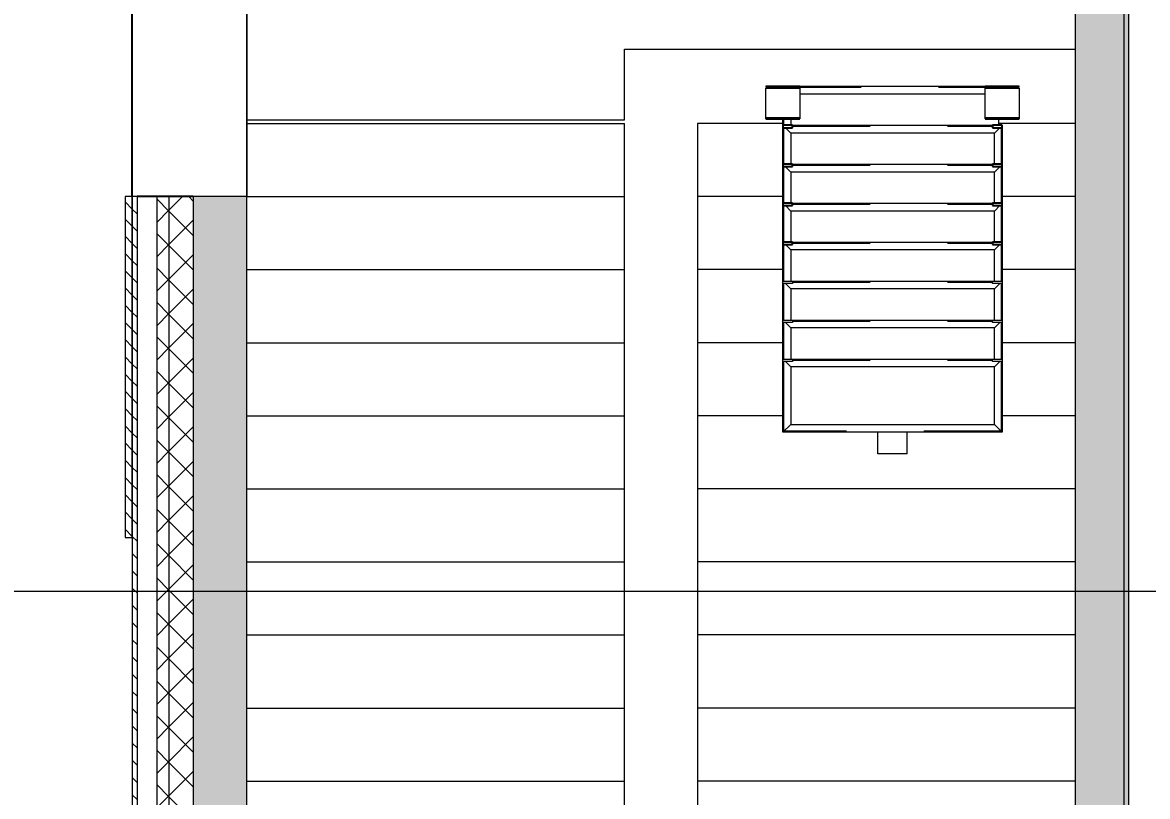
# Model space of a CAD drawing. Header units: millimetres. Extents: x 12986 to 523328, y -9759 to 30092.
# Drawn here: x 394620 to 399237, y -1112 to 2065 of the extents above; entities that cross this region are included whole.
import ezdxf

# ---------------------------------------------------------------- set-up
doc = ezdxf.new("R2010")
doc.units = ezdxf.units.MM
doc.linetypes.add('Штрих', pattern=[635, 317.5, -317.5])
for name, color, linetype, lineweight in [('A-ANNO-DIMS', 7, 'Continuous', 9), ('A-DETL', 7, 'Continuous', 9), ('A-FLOR', 7, 'Continuous', 9), ('A-GENM', 7, 'Continuous', 9), ('A-GENM-1', 7, 'Continuous', 25), ('A-GENM-HDLN', 7, 'Штрих', 5), ('A-WALL', 7, 'Continuous', 5), ('A-WALL-1', 7, 'Continuous', 25), ('A-WALL-FNSH-1', 7, 'Continuous', 9), ('A-WALL-FNSH-5', 7, 'Continuous', 5), ('I-WALL', 7, 'Continuous', 5), ('S-STRS-1', 7, 'Continuous', 9), ('Оси-1', 7, 'Continuous', 20)]:
    doc.layers.add(name, color=color, linetype=linetype, lineweight=lineweight)
doc.layers.add('A-WALL-3', color=7, linetype='Continuous', lineweight=5, true_color=0x000000)
doc.layers.add('A-WALL-PATT-2', color=7, linetype='Continuous', lineweight=5, true_color=0xce0000)
doc.styles.add('ISOCPEUR_I_3', font='isocpeui.ttf', dxfattribs={"width": 0.9, "height": 200})
doc.dimstyles.new('ISO-2_0_0_9К_СРЕДНИЙ_1', dxfattribs={"dimscale": 304.8, "dimtxt": 199.196235, "dimasz": 0.492126, "dimexe": 0.393701, "dimexo": 0, "dimgap": 0, "dimtad": 1, "dimdec": 0, "dimzin": 0, "dimdsep": 46, "dimtxsty": 'ISOCPEUR_I_3', "dimblk1": 'OBLIQUE', "dimblk2": 'OBLIQUE', "dimsah": 1, "dimcen": 0.09, "dimdle": 0.393701, "dimazin": 0, "dimtfac": 1, "dimtdec": 4, "dimtix": 1, "dimtmove": 2, "dimatfit": 3, "dimfxl": 1, "dimtvp": 1, "dimtolj": 1, "dimtzin": 0, "dimarcsym": 2})
pattern_1 = [(135, (395430.81, -3869.254), (-35.35534, -35.35534), [])]
pattern_2 = [(45, (395430.81, -3869.25), (-70.7107, 70.7107), []), (135, (395430.81, -3869.25), (-70.7107, -70.7107), [])]
pattern_3 = [(45, (395430.81, -3869.25), (-57.0246, 57.0246), []), (45, (395487.83, -3869.25), (-57.0246, 57.0246), [100.806, -20.161, 3.353, -16.808])]

# ---------------------------------------------------------------- blocks, each defined once
blk = doc.blocks.new('ОМ_Полоса_Трапеция прямоугольная_Прокат_ГОСТ 103-2006 - ОМ_Полоса_Трапеция прямоугольная_Прокат_ГОСТ 103-2006-21111644-АР1_1_Кладочный план 3 этажа')
at = {"layer": 'A-GENM'}
for p, q in [((122820, 14457.4), (122820, 14467.4)), ((122820, 14467.4), (122860, 14467.4)), ((122860, 14457.4), (122820, 14457.4)), ((122860, 14467.4), (122860, 14457.4))]:
    blk.add_line(p, q, dxfattribs=at)
blk = doc.blocks.new('ОМ_Полоса_Трапеция прямоугольная_Прокат_ГОСТ 103-2006 - ОМ_Полоса_Трапеция прямоугольная_Прокат_ГОСТ 103-2006-V3-АР1_1_Кладочный план 3 этажа')
at = {"layer": 'A-GENM-1'}
for p, q in [((122820, 13987.4), (122820, 13977.4)), ((122860, 13987.4), (122820, 13987.4)), ((122820, 13977.4), (122860, 13977.4)), ((122860, 13977.4), (122860, 13987.4))]:
    blk.add_line(p, q, dxfattribs=at)
blk = doc.blocks.new('ОМ_Полоса_Трапеция прямоугольная_Прокат_ГОСТ 103-2006 - ОМ_Полоса_Трапеция прямоугольная_Прокат_ГОСТ 103-2006-V4-АР1_1_Кладочный план 3 этажа')
at = {"layer": 'A-GENM-1'}
for p, q in [((122820, 13827.4), (122820, 13817.4)), ((122860, 13827.4), (122820, 13827.4)), ((122820, 13817.4), (122860, 13817.4)), ((122860, 13817.4), (122860, 13827.4))]:
    blk.add_line(p, q, dxfattribs=at)
blk = doc.blocks.new('ОМ_Полоса_Трапеция прямоугольная_Прокат_ГОСТ 103-2006 - ОМ_Полоса_Трапеция прямоугольная_Прокат_ГОСТ 103-2006-V5-АР1_1_Кладочный план 3 этажа')
at = {"layer": 'A-GENM-1'}
for p, q in [((122820, 13667.4), (122820, 13657.4)), ((122860, 13667.4), (122820, 13667.4)), ((122860, 13657.4), (122860, 13667.4)), ((122820, 13657.4), (122860, 13657.4))]:
    blk.add_line(p, q, dxfattribs=at)
blk = doc.blocks.new('ОМ_Полоса_Трапеция прямоугольная_Прокат_ГОСТ 103-2006 - ОМ_Полоса_Трапеция прямоугольная_Прокат_ГОСТ 103-2006-V6-АР1_1_Кладочный план 3 этажа')
at = {"layer": 'A-GENM-1'}
for p, q in [((122820, 13507.4), (122820, 13497.4)), ((122860, 13507.4), (122820, 13507.4)), ((122820, 13497.4), (122860, 13497.4)), ((122860, 13497.4), (122860, 13507.4))]:
    blk.add_line(p, q, dxfattribs=at)
blk = doc.blocks.new('ОМ_Полоса_Прокат_ГОСТ 103-2006 - ОМ_Полоса_Прокат_ГОСТ 103-2006-22193251-АР1_1_Кладочный план 3 этажа')
at = {"layer": 'A-GENM'}
for p, q in [((122930, 13340.4), (122790, 13340.4)), ((122790, 13340.4), (122790, 13337.4)), ((122790, 13337.4), (122930, 13337.4)), ((122930, 13337.4), (122930, 13340.4))]:
    blk.add_line(p, q, dxfattribs=at)
blk = doc.blocks.new('ОМ_Полоса_Прокат_ГОСТ 103-2006 - ОМ_Полоса_Прокат_ГОСТ 103-2006-22193252-АР1_1_Кладочный план 3 этажа')
at = {"layer": 'A-GENM'}
for p, q in [((2240, 5665.1), (2380, 5665.1)), ((2240, 5541.9), (2240, 5665.1)), ((2380, 5665.1), (2380, 5541.9))]:
    blk.add_line(p, q, dxfattribs=at)
at = {"layer": 'A-GENM-1'}
for p, q in [((2380, 5541.9), (2240, 5541.9)), ((2240, 5541.9), (2240, 5538.5)), ((2380, 5538.5), (2380, 5541.9)), ((2240, 5538.5), (2380, 5538.5))]:
    blk.add_line(p, q, dxfattribs=at)
blk = doc.blocks.new('ОМ_Полоса_Трапеция прямоугольная_Прокат_ГОСТ 103-2006 - ОМ_Полоса_Трапеция прямоугольная_Прокат_ГОСТ 103-2006-21111686-АР1_1_Кладочный план 3 этажа')
at = {"layer": 'A-GENM'}
for p, q in [((121960, 14467.4), (122000, 14467.4)), ((121960, 14457.4), (121960, 14467.4)), ((122000, 14457.4), (121960, 14457.4)), ((122000, 14467.4), (122000, 14457.4))]:
    blk.add_line(p, q, dxfattribs=at)
blk = doc.blocks.new('ОМ_Полоса_Трапеция прямоугольная_Прокат_ГОСТ 103-2006 - ОМ_Полоса_Трапеция прямоугольная_Прокат_ГОСТ 103-2006-V7-АР1_1_Кладочный план 3 этажа')
at = {"layer": 'A-GENM-1'}
for p, q in [((122000, 13987.4), (121960, 13987.4)), ((121960, 13987.4), (121960, 13977.4)), ((121960, 13977.4), (122000, 13977.4)), ((122000, 13977.4), (122000, 13987.4))]:
    blk.add_line(p, q, dxfattribs=at)
blk = doc.blocks.new('ОМ_Полоса_Трапеция прямоугольная_Прокат_ГОСТ 103-2006 - ОМ_Полоса_Трапеция прямоугольная_Прокат_ГОСТ 103-2006-V8-АР1_1_Кладочный план 3 этажа')
at = {"layer": 'A-GENM-1'}
for p, q in [((122000, 13827.4), (121960, 13827.4)), ((121960, 13827.4), (121960, 13817.4)), ((121960, 13817.4), (122000, 13817.4)), ((122000, 13817.4), (122000, 13827.4))]:
    blk.add_line(p, q, dxfattribs=at)
blk = doc.blocks.new('ОМ_Полоса_Трапеция прямоугольная_Прокат_ГОСТ 103-2006 - ОМ_Полоса_Трапеция прямоугольная_Прокат_ГОСТ 103-2006-V9-АР1_1_Кладочный план 3 этажа')
at = {"layer": 'A-GENM-1'}
for p, q in [((122000, 13667.4), (121960, 13667.4)), ((121960, 13667.4), (121960, 13657.4)), ((122000, 13657.4), (122000, 13667.4)), ((121960, 13657.4), (122000, 13657.4))]:
    blk.add_line(p, q, dxfattribs=at)
blk = doc.blocks.new('ОМ_Полоса_Трапеция прямоугольная_Прокат_ГОСТ 103-2006 - ОМ_Полоса_Трапеция прямоугольная_Прокат_ГОСТ 103-2006-V10-АР1_1_Кладочный план 3 этажа')
at = {"layer": 'A-GENM-1'}
for p, q in [((122000, 13507.4), (121960, 13507.4)), ((121960, 13507.4), (121960, 13497.4)), ((121960, 13497.4), (122000, 13497.4)), ((122000, 13497.4), (122000, 13507.4))]:
    blk.add_line(p, q, dxfattribs=at)
blk = doc.blocks.new('ОМ_Полоса_Прокат_ГОСТ 103-2006 - ОМ_Полоса_Прокат_ГОСТ 103-2006-22193295-АР1_1_Кладочный план 3 этажа')
at = {"layer": 'A-GENM'}
for p, q in [((3140, 5672.6), (3140, 5669.6)), ((3280, 5672.6), (3140, 5672.6)), ((3140, 5669.6), (3280, 5669.6)), ((3280, 5669.6), (3280, 5672.6))]:
    blk.add_line(p, q, dxfattribs=at)
blk = doc.blocks.new('ОМ_Полоса_Прокат_ГОСТ 103-2006 - ОМ_Полоса_Прокат_ГОСТ 103-2006-22193296-АР1_1_Кладочный план 3 этажа')
at = {"layer": 'A-GENM'}
for p, q in [((3140, 5665.1), (3280, 5665.1)), ((3140, 5541.9), (3140, 5665.1)), ((3280, 5665.1), (3280, 5541.9))]:
    blk.add_line(p, q, dxfattribs=at)
at = {"layer": 'A-GENM-1'}
for p, q in [((3140, 5541.9), (3140, 5538.5)), ((3280, 5541.9), (3140, 5541.9)), ((3280, 5538.5), (3280, 5541.9)), ((3140, 5538.5), (3280, 5538.5))]:
    blk.add_line(p, q, dxfattribs=at)
blk = doc.blocks.new('ОМ_Труба_ГОСТ 8639-82 - ОМ_Труба_ГОСТ 8639-82-21111694-АР1_1_Кладочный план 3 этажа')
at = {"layer": 'A-GENM'}
for p, q in [((122350, 14846.1), (122470, 14846.1)), ((122350, 14846.1), (122350, 14757.4)), ((122470, 14846.1), (122470, 14757.4))]:
    blk.add_line(p, q, dxfattribs=at)
blk = doc.blocks.new('ОМ_Уголок_ГОСТ 8509-93 - ОМ_Уголок_ГОСТ 8509-93-30770152-АР1_1_Кладочный план 3 этажа')
at = {"layer": 'A-GENM'}
for p, q in [((0, 0), (32, 32)), ((0, 0), (900, 0)), ((868, 32), (32, 32)), ((868, 32), (900, 0))]:
    blk.add_line(p, q, dxfattribs=at)
at = {"layer": 'A-GENM-HDLN'}
blk.add_line((4, 4), (896, 4), dxfattribs=at)
blk = doc.blocks.new('ОМ_Уголок_ГОСТ 8509-93 - ОМ_Уголок_ГОСТ 8509-93-V11-АР1_1_Кладочный план 3 этажа')
at = {"layer": 'A-GENM'}
for p, q in [((10, 10), (32, 32)), ((868, 32), (32, 32)), ((40, 0), (860, 0)), ((868, 32), (890, 10))]:
    blk.add_line(p, q, dxfattribs=at)
at = {"layer": 'A-GENM-HDLN'}
blk.add_line((40, 4), (860, 4), dxfattribs=at)
blk = doc.blocks.new('ОМ_Уголок_ГОСТ 8509-93 - ОМ_Уголок_ГОСТ 8509-93-30770153-АР1_1_Кладочный план 3 этажа')
at = {"layer": 'A-GENM'}
for p, q in [((10, 10), (32, 32)), ((10, 0), (300, 0)), ((268, 32), (32, 32)), ((268, 32), (300, 0))]:
    blk.add_line(p, q, dxfattribs=at)
at = {"layer": 'A-GENM-HDLN'}
blk.add_line((10, 4), (296, 4), dxfattribs=at)
blk = doc.blocks.new('ОМ_Уголок_ГОСТ 8509-93 - ОМ_Уголок_ГОСТ 8509-93-V12-АР1_1_Кладочный план 3 этажа')
at = {"layer": 'A-GENM'}
for p, q in [((0, 0), (32, 32)), ((0, 0), (290, 0)), ((268, 32), (32, 32)), ((268, 32), (290, 10))]:
    blk.add_line(p, q, dxfattribs=at)
at = {"layer": 'A-GENM-HDLN'}
blk.add_line((4, 4), (290, 4), dxfattribs=at)
blk = doc.blocks.new('ОМ_Уголок_ГОСТ 8509-93 - ОМ_Уголок_ГОСТ 8509-93-V13-АР1_1_Кладочный план 3 этажа')
at = {"layer": 'A-GENM'}
for p, q in [((10, 10), (32, 32)), ((10, 0), (160, 0)), ((160, 32), (32, 32))]:
    blk.add_line(p, q, dxfattribs=at)
at = {"layer": 'A-GENM-HDLN'}
blk.add_line((10, 4), (160, 4), dxfattribs=at)
blk = doc.blocks.new('ОМ_Уголок_ГОСТ 8509-93 - ОМ_Уголок_ГОСТ 8509-93-V14-АР1_1_Кладочный план 3 этажа')
at = {"layer": 'A-GENM'}
for p, q in [((268, 32), (140, 32)), ((140, 0), (290, 0)), ((268, 32), (290, 10))]:
    blk.add_line(p, q, dxfattribs=at)
at = {"layer": 'A-GENM-HDLN'}
blk.add_line((140, 4), (290, 4), dxfattribs=at)
blk = doc.blocks.new('ОМ_Лист ПВ_ТУ 36_26_II-5-89 - ОМ_Лист ПВ_ТУ 36_26_II-5-89-V16-АР1_1_Кладочный план 3 этажа')
at = {"layer": 'A-GENM'}
blk.add_line((0, 15.9), (0, -10), dxfattribs=at)
blk = doc.blocks.new('ОМ_Уголок_ГОСТ 8509-93 - ОМ_Уголок_ГОСТ 8509-93-V17-АР1_1_Кладочный план 3 этажа')
at = {"layer": 'A-GENM'}
for p, q in [((3, 3), (7.4, 7.4)), ((830, 32), (70, 32)), ((70, 0), (830, 0)), ((892.6, 7.4), (897, 3))]:
    blk.add_line(p, q, dxfattribs=at)
at = {"layer": 'A-GENM-HDLN'}
blk.add_line((4, 4), (896, 4), dxfattribs=at)
blk = doc.blocks.new('ОМ_Уголок_ГОСТ 8509-93 - ОМ_Уголок_ГОСТ 8509-93-V18-АР1_1_Кладочный план 3 этажа')
at = {"layer": 'A-GENM'}
for p, q in [((165.9, 32), (140, 32)), ((140, 0), (165.9, 0)), ((292.6, 7.4), (297, 3)), ((292.6, 0), (297, 0))]:
    blk.add_line(p, q, dxfattribs=at)
at = {"layer": 'A-GENM-HDLN'}
for p, q in [((140, 4), (165.9, 4)), ((292.6, 4), (296, 4))]:
    blk.add_line(p, q, dxfattribs=at)
blk = doc.blocks.new('_Oblique')
at = {"color": 0, "linetype": 'ByBlock', "lineweight": -2}
blk.add_line((-0.5, -0.5), (0.5, 0.5), dxfattribs=at)
blk = doc.blocks.new('*D3682')
at = {"layer": 'A-ANNO-DIMS', "color": 0, "lineweight": -2, "transparency": 16777216}
for p, q in [((399360.8, 3830.7), (399360.8, 2174.6)), ((399160.8, 2400.7), (399160.8, 2174.6)), ((399040.8, 2294.6), (399480.8, 2294.6))]:
    blk.add_line(p, q, dxfattribs=at)
at = {"layer": 'Defpoints', "color": 0, "transparency": 16777216}
for p in [(399360.8, 3830.7), (399160.8, 2400.7), (399360.8, 2294.6)]:
    blk.add_point(p, dxfattribs=at)
at = {"layer": 'A-ANNO-DIMS', "color": 0, "lineweight": -2, "transparency": 16777216, "xscale": 150, "yscale": 150, "zscale": 150, "rotation": 180}
blk.add_blockref('_Oblique', (399160.8, 2294.6), dxfattribs=at)
at = {"layer": 'A-ANNO-DIMS', "color": 0, "lineweight": -2, "transparency": 16777216, "xscale": 150, "yscale": 150, "zscale": 150}
blk.add_blockref('_Oblique', (399360.8, 2294.6), dxfattribs=at)
at = {"layer": 'A-ANNO-DIMS', "color": 0, "transparency": 16777216, "insert": (399412.2, 1993.6), "char_height": 200, "width": 455.087, "attachment_point": 1, "line_spacing_factor": 1.149209, "style": 'ISOCPEUR_I_3'}
blk.add_mtext('\\A1;200', dxfattribs=at)

msp = doc.modelspace()

# ---------------------------------------------------------------- hatches: boundary and pattern name
h = msp.add_hatch()
h.set_pattern_fill('FP_4', color=256, style=0, pattern_type=2)
h.set_pattern_definition(pattern_3)
h.paths.add_polyline_path([(398940.80853, -3969.25359), (399160.80853, -3969.25359), (399160.80853, 4030.74642), (398940.80853, 4030.74642), (398940.80853, -3749.25359)], flags=0)
at = {"layer": 'A-WALL-PATT-2'}
h = msp.add_hatch(dxfattribs=at)
h.set_pattern_fill('FP_3', color=256, style=0, pattern_type=2)
h.set_pattern_definition(pattern_1)
h.paths.add_polyline_path([(395070.80853, -4199.25359), (395090.80853, -4199.25359), (395090.80853, 1350.74641), (395070.80853, 1350.74641), (395070.80853, -4119.25359)], flags=0)
h.paths.add_polyline_path([(395070.80853, 3450.74641), (395090.80853, 3450.74641), (395090.80853, 4730.74641), (395070.80853, 4730.74641), (395070.80853, 4212.65063)], flags=0)
h.paths.add_polyline_path([(395090.80853, 7030.74641), (395090.80853, 8430.74642), (395070.80853, 8430.74642), (395070.80853, 7030.74641)], flags=0)
h.paths.add_polyline_path([(395070.80853, 9330.74642), (395090.80853, 9330.74642), (395090.80853, 10903.67533), (395070.80853, 10903.67533), (395070.80853, 9932.49655)], flags=0)
h = msp.add_hatch(dxfattribs=at)
h.set_pattern_fill('FP_2', color=256, style=0, pattern_type=2)
h.set_pattern_definition(pattern_2)
h.paths.add_polyline_path([(395220.80853, -4069.25359), (395220.80853, 1350.74641), (395170.80853, 1350.74641), (395170.80853, -4069.25359)], flags=0)
h.paths.add_polyline_path([(395170.80853, 3450.74641), (395220.80853, 3450.74641), (395220.80853, 4730.74641), (395170.80853, 4730.74641), (395170.80853, 4212.65063)], flags=0)
h.paths.add_polyline_path([(395170.80853, 7030.74641), (395220.80853, 7030.74641), (395220.80853, 8430.74642), (395170.80853, 8430.74642)], flags=0)
h.paths.add_polyline_path([(395170.80853, 9330.74642), (395220.80853, 9330.74642), (395220.80853, 10903.67533), (395170.80853, 10903.67533), (395170.80853, 9932.49655)], flags=0)
h = msp.add_hatch(dxfattribs=at)
h.set_pattern_fill('FP_2', color=256, style=0, pattern_type=2)
h.set_pattern_definition(pattern_2)
h.paths.add_polyline_path([(395320.80853, -3969.25359), (395320.80853, 1350.74641), (395220.80853, 1350.74641), (395220.80853, -3969.25359)], flags=0)
h.paths.add_polyline_path([(395220.80853, 3450.74641), (395320.80853, 3450.74641), (395320.80853, 4661.74641), (395314.80853, 4661.74641), (395314.80853, 4730.74641), (395220.80853, 4730.74641), (395220.80853, 4212.65063)], flags=0)
h.paths.add_polyline_path([(395320.80853, 7030.74641), (395320.80853, 8361.74629), (395314.80853, 8361.74629), (395314.80853, 8430.74629), (395220.80855, 8430.74629), (395220.80853, 7030.74641)], flags=0)
h.paths.add_polyline_path([(395220.80853, 9330.74642), (395314.80853, 9331.26816), (395314.80853, 9399.74642), (395320.80853, 9399.74642), (395320.80853, 10903.67533), (395220.80853, 10903.67533), (395220.80853, 9932.49655)], flags=0)
h = msp.add_hatch(dxfattribs=at)
h.set_pattern_fill('FP_4', color=256, style=0, pattern_type=2)
h.set_pattern_definition(pattern_3)
h.paths.add_polyline_path([(395540.80853, -3969.25359), (395540.80853, 1350.74641), (395320.80853, 1350.74641), (395320.80853, -3969.25359)], flags=0)
h.paths.add_polyline_path([(395320.80853, 3450.74641), (395540.80853, 3450.74641), (395540.80853, 4030.74642), (395320.80853, 4030.74642)], flags=0)
h = msp.add_hatch(dxfattribs=at)
h.set_pattern_fill('FP_3', color=256, style=0, pattern_type=2)
h.set_pattern_definition(pattern_1)
h.paths.add_polyline_path([(395040.80854, -49.25359), (395070.80854, -49.25359), (395070.80854, 1350.74641), (395040.80854, 1350.74641)], flags=0)

# ---------------------------------------------------------------- linework, layer by layer
at = {"layer": 'A-DETL'}
msp.add_line((395170.80853, 1350.74641), (395170.80853, -3969.25359), dxfattribs=at)
at = {"layer": 'A-FLOR'}
for p, q in [((397090.80855, 1665.74641), (397090.80855, 1955.74641)), ((397090.80855, 1955.74641), (398940.80853, 1955.74641)), ((395540.80853, 1665.74641), (397090.80855, 1665.74641))]:
    msp.add_line(p, q, dxfattribs=at)
at = {"layer": 'A-WALL'}
for p, q in [((395090.80853, 1350.74641), (395090.80853, -4199.25359)), ((395220.80853, 1350.74641), (395220.80853, -4069.25359))]:
    msp.add_line(p, q, dxfattribs=at)
at = {"layer": 'A-WALL-1'}
for p, q in [((395070.80853, 1350.74641), (395070.80853, 3450.74641)), ((395320.80853, 1350.74641), (395090.80853, 1350.74641))]:
    msp.add_line(p, q, dxfattribs=at)
at = {"layer": 'A-WALL-3'}
for p, q in [((398940.80853, 3810.74642), (398940.80853, -3749.25359)), ((399160.80853, -3969.25359), (399160.80853, 3830.74642)), ((395540.80853, 1350.74641), (395320.80853, 1350.74641)), ((395320.80853, 1350.74641), (395320.80853, -3969.25359)), ((395540.80853, -3749.25359), (395540.80853, 1350.74641))]:
    msp.add_line(p, q, dxfattribs=at)
at = {"layer": 'A-WALL-FNSH-1'}
for p, q in [((395090.80853, 1350.74641), (395070.80853, 1350.74641)), ((395070.80853, 1350.74641), (395070.80853, -4219.25359))]:
    msp.add_line(p, q, dxfattribs=at)
at = {"layer": 'A-WALL-FNSH-5'}
for p, q in [((395040.80854, 1350.74641), (395040.80854, -49.25359)), ((395070.80853, 1350.74641), (395040.80854, 1350.74641)), ((395070.80854, -49.25359), (395070.80854, 1350.74641)), ((395040.80854, -49.25359), (395070.80854, -49.25359))]:
    msp.add_line(p, q, dxfattribs=at)
at = {"layer": 'I-WALL'}
msp.add_line((395540.80853, 3450.74641), (395540.80853, 1350.74641), dxfattribs=at)
at = {"layer": 'S-STRS-1'}
for p, q in [((395540.80855, 1650.74641), (397090.80855, 1650.74641)), ((397090.80855, 1350.74641), (397090.80855, 1650.74641)), ((397740.80853, 1650.74641), (397390.80853, 1650.74641)), ((397390.80853, 1650.74641), (397390.80853, 1350.74641)), ((397740.80853, 1650.74641), (397390.80853, 1650.74641)), ((398940.80853, 1650.74641), (398625.80853, 1650.74641)), ((398940.80853, 1650.74641), (398625.80853, 1650.74641)), ((395540.80855, 1350.74641), (397090.80855, 1350.74641)), ((395540.80855, 1350.74641), (397090.80855, 1350.74641)), ((397090.80855, 1050.74641), (397090.80855, 1350.74641)), ((397390.80853, 1350.74641), (397390.80853, 1050.74641)), ((397740.80853, 1350.74641), (397390.80853, 1350.74641)), ((397740.80853, 1350.74641), (397390.80853, 1350.74641)), ((398940.80853, 1350.74641), (398640.80853, 1350.74641)), ((398940.80853, 1350.74641), (398640.80853, 1350.74641)), ((395540.80855, 1050.74641), (397090.80855, 1050.74641)), ((395540.80855, 1050.74641), (397090.80855, 1050.74641)), ((397090.80855, 750.74641), (397090.80855, 1050.74641)), ((397390.80853, 1050.74641), (397390.80853, 750.74641)), ((397740.80853, 1050.74641), (397390.80853, 1050.74641)), ((397740.80853, 1050.74641), (397390.80853, 1050.74641)), ((398940.80853, 1050.74641), (398640.80853, 1050.74641)), ((398940.80853, 1050.74641), (398640.80853, 1050.74641)), ((395540.80855, 750.74641), (397090.80855, 750.74641)), ((395540.80855, 750.74641), (397090.80855, 750.74641)), ((397090.80855, 450.74641), (397090.80855, 750.74641)), ((397390.80853, 750.74641), (397390.80853, 450.74641)), ((397740.80853, 750.74641), (397390.80853, 750.74641)), ((397740.80853, 750.74641), (397390.80853, 750.74641)), ((398940.80853, 750.74641), (398640.80853, 750.74641)), ((398940.80853, 750.74641), (398640.80853, 750.74641)), ((395540.80855, 450.74641), (397090.80855, 450.74641)), ((395540.80855, 450.74641), (397090.80855, 450.74641)), ((397090.80855, 150.74641), (397090.80855, 450.74641)), ((397390.80853, 450.74641), (397390.80853, 150.74641)), ((397740.80853, 450.74641), (397390.80853, 450.74641)), ((397740.80853, 450.74641), (397390.80853, 450.74641)), ((398940.80853, 450.74641), (398640.80853, 450.74641)), ((398940.80853, 450.74641), (398640.80853, 450.74641)), ((395540.80855, 150.74641), (397090.80855, 150.74641)), ((395540.80855, 150.74641), (397090.80855, 150.74641)), ((397090.80855, -149.25359), (397090.80855, 150.74641)), ((397390.80853, 150.74641), (397390.80853, -149.25359)), ((398940.80853, 150.74641), (397390.80853, 150.74641)), ((398940.80853, 150.74641), (397390.80853, 150.74641)), ((395540.80855, -149.25359), (397090.80855, -149.25359)), ((395540.80855, -149.25359), (397090.80855, -149.25359)), ((397090.80855, -449.25359), (397090.80855, -149.25359)), ((397390.80853, -149.25359), (397390.80853, -449.25359)), ((398940.80853, -149.25359), (397390.80853, -149.25359)), ((398940.80853, -149.25359), (397390.80853, -149.25359)), ((395540.80855, -449.25359), (397090.80855, -449.25359)), ((395540.80855, -449.25359), (397090.80855, -449.25359)), ((397090.80855, -749.25359), (397090.80855, -449.25359)), ((397390.80853, -449.25359), (397390.80853, -749.25359)), ((398940.80853, -449.25359), (397390.80853, -449.25359)), ((398940.80853, -449.25359), (397390.80853, -449.25359)), ((395540.80855, -749.25359), (397090.80855, -749.25359)), ((395540.80855, -749.25359), (397090.80855, -749.25359)), ((397090.80855, -1049.25359), (397090.80855, -749.25359)), ((397390.80853, -749.25359), (397390.80853, -1049.25359)), ((398940.80853, -749.25359), (397390.80853, -749.25359)), ((398940.80853, -749.25359), (397390.80853, -749.25359)), ((395540.80855, -1049.25359), (397090.80855, -1049.25359)), ((395540.80855, -1049.25359), (397090.80855, -1049.25359)), ((397090.80855, -1349.25359), (397090.80855, -1049.25359)), ((397390.80853, -1049.25359), (397390.80853, -1349.25359)), ((398940.80853, -1049.25359), (397390.80853, -1049.25359)), ((398940.80853, -1049.25359), (397390.80853, -1049.25359))]:
    msp.add_line(p, q, dxfattribs=at)
at = {"layer": 'Оси-1'}
for p, q in [((395540.80855, -8019.25359), (395540.80855, 24767.68957)), ((399140.80854, -8019.25359), (399140.80854, 24767.68957)), ((389220.80855, -269.25359), (521382.43658, -269.25359))]:
    msp.add_line(p, q, dxfattribs=at)

# ---------------------------------------------------------------- block references
at = {"layer": 'A-GENM', "rotation": 180}
for name, p in [('ОМ_Полоса_Прокат_ГОСТ 103-2006 - ОМ_Полоса_Прокат_ГОСТ 103-2006-22193251-АР1_1_Кладочный план 3 этажа', (520600.80855, 15140.74642)), ('ОМ_Полоса_Трапеция прямоугольная_Прокат_ГОСТ 103-2006 - ОМ_Полоса_Трапеция прямоугольная_Прокат_ГОСТ 103-2006-V6-АР1_1_Кладочный план 3 этажа', (520600.80855, 15140.74642)), ('ОМ_Полоса_Трапеция прямоугольная_Прокат_ГОСТ 103-2006 - ОМ_Полоса_Трапеция прямоугольная_Прокат_ГОСТ 103-2006-V10-АР1_1_Кладочный план 3 этажа', (520600.80855, 15140.74642)), ('ОМ_Полоса_Трапеция прямоугольная_Прокат_ГОСТ 103-2006 - ОМ_Полоса_Трапеция прямоугольная_Прокат_ГОСТ 103-2006-V5-АР1_1_Кладочный план 3 этажа', (520600.80855, 15140.74642)), ('ОМ_Полоса_Трапеция прямоугольная_Прокат_ГОСТ 103-2006 - ОМ_Полоса_Трапеция прямоугольная_Прокат_ГОСТ 103-2006-V9-АР1_1_Кладочный план 3 этажа', (520600.80855, 15140.74642)), ('ОМ_Полоса_Трапеция прямоугольная_Прокат_ГОСТ 103-2006 - ОМ_Полоса_Трапеция прямоугольная_Прокат_ГОСТ 103-2006-V4-АР1_1_Кладочный план 3 этажа', (520600.80855, 15140.74642)), ('ОМ_Полоса_Трапеция прямоугольная_Прокат_ГОСТ 103-2006 - ОМ_Полоса_Трапеция прямоугольная_Прокат_ГОСТ 103-2006-V8-АР1_1_Кладочный план 3 этажа', (520600.80855, 15140.74642)), ('ОМ_Полоса_Трапеция прямоугольная_Прокат_ГОСТ 103-2006 - ОМ_Полоса_Трапеция прямоугольная_Прокат_ГОСТ 103-2006-V3-АР1_1_Кладочный план 3 этажа', (520600.80855, 15140.74642)), ('ОМ_Полоса_Трапеция прямоугольная_Прокат_ГОСТ 103-2006 - ОМ_Полоса_Трапеция прямоугольная_Прокат_ГОСТ 103-2006-V7-АР1_1_Кладочный план 3 этажа', (520600.80855, 15140.74642)), ('ОМ_Полоса_Трапеция прямоугольная_Прокат_ГОСТ 103-2006 - ОМ_Полоса_Трапеция прямоугольная_Прокат_ГОСТ 103-2006-21111644-АР1_1_Кладочный план 3 этажа', (520600.80855, 15460.74642)), ('ОМ_Полоса_Трапеция прямоугольная_Прокат_ГОСТ 103-2006 - ОМ_Полоса_Трапеция прямоугольная_Прокат_ГОСТ 103-2006-21111686-АР1_1_Кладочный план 3 этажа', (520600.80855, 15460.74642)), ('ОМ_Полоса_Трапеция прямоугольная_Прокат_ГОСТ 103-2006 - ОМ_Полоса_Трапеция прямоугольная_Прокат_ГОСТ 103-2006-21111644-АР1_1_Кладочный план 3 этажа', (520600.80855, 15300.74642)), ('ОМ_Полоса_Трапеция прямоугольная_Прокат_ГОСТ 103-2006 - ОМ_Полоса_Трапеция прямоугольная_Прокат_ГОСТ 103-2006-21111686-АР1_1_Кладочный план 3 этажа', (520600.80855, 15300.74642)), ('ОМ_Полоса_Трапеция прямоугольная_Прокат_ГОСТ 103-2006 - ОМ_Полоса_Трапеция прямоугольная_Прокат_ГОСТ 103-2006-21111644-АР1_1_Кладочный план 3 этажа', (520600.80855, 15140.74642)), ('ОМ_Полоса_Трапеция прямоугольная_Прокат_ГОСТ 103-2006 - ОМ_Полоса_Трапеция прямоугольная_Прокат_ГОСТ 103-2006-21111686-АР1_1_Кладочный план 3 этажа', (520600.80855, 15140.74642)), ('ОМ_Труба_ГОСТ 8639-82 - ОМ_Труба_ГОСТ 8639-82-21111694-АР1_1_Кладочный план 3 этажа', (520600.80855, 15140.74642))]:
    msp.add_blockref(name, p, dxfattribs=at)
at = {"layer": 'A-GENM', "extrusion": (0, 0, -1)}
for name, p, rotation in [('ОМ_Уголок_ГОСТ 8509-93 - ОМ_Уголок_ГОСТ 8509-93-V17-АР1_1_Кладочный план 3 этажа', (-397740.80853, 1803.29664), 180), ('ОМ_Уголок_ГОСТ 8509-93 - ОМ_Уголок_ГОСТ 8509-93-V18-АР1_1_Кладочный план 3 этажа', (-397740.80853, 1503.29664), 90.00000000000087), ('ОМ_Уголок_ГОСТ 8509-93 - ОМ_Уголок_ГОСТ 8509-93-V14-АР1_1_Кладочный план 3 этажа', (-397740.80853, 1343.29664), 90.00000000000087), ('ОМ_Уголок_ГОСТ 8509-93 - ОМ_Уголок_ГОСТ 8509-93-V11-АР1_1_Кладочный план 3 этажа', (-397740.80853, 1643.29664), 180), ('ОМ_Уголок_ГОСТ 8509-93 - ОМ_Уголок_ГОСТ 8509-93-V13-АР1_1_Кладочный план 3 этажа', (-398640.80853, 1643.29664), 270.0000000000007), ('ОМ_Уголок_ГОСТ 8509-93 - ОМ_Уголок_ГОСТ 8509-93-V11-АР1_1_Кладочный план 3 этажа', (-397740.80853, 1483.29664), 180), ('ОМ_Уголок_ГОСТ 8509-93 - ОМ_Уголок_ГОСТ 8509-93-V14-АР1_1_Кладочный план 3 этажа', (-397740.80853, 1183.29664), 90.00000000000087), ('ОМ_Уголок_ГОСТ 8509-93 - ОМ_Уголок_ГОСТ 8509-93-V13-АР1_1_Кладочный план 3 этажа', (-398640.80853, 1483.29664), 270.0000000000007), ('ОМ_Уголок_ГОСТ 8509-93 - ОМ_Уголок_ГОСТ 8509-93-V14-АР1_1_Кладочный план 3 этажа', (-397740.80853, 1023.29664), 90.00000000000087), ('ОМ_Уголок_ГОСТ 8509-93 - ОМ_Уголок_ГОСТ 8509-93-V11-АР1_1_Кладочный план 3 этажа', (-397740.80853, 1323.29664), 180), ('ОМ_Уголок_ГОСТ 8509-93 - ОМ_Уголок_ГОСТ 8509-93-V13-АР1_1_Кладочный план 3 этажа', (-398640.80853, 1323.29664), 270.0000000000007), ('ОМ_Уголок_ГОСТ 8509-93 - ОМ_Уголок_ГОСТ 8509-93-V11-АР1_1_Кладочный план 3 этажа', (-397740.80853, 1163.29664), 180), ('ОМ_Уголок_ГОСТ 8509-93 - ОМ_Уголок_ГОСТ 8509-93-V14-АР1_1_Кладочный план 3 этажа', (-397740.80853, 863.29664), 90.00000000000087), ('ОМ_Уголок_ГОСТ 8509-93 - ОМ_Уголок_ГОСТ 8509-93-V13-АР1_1_Кладочный план 3 этажа', (-398640.80853, 1163.29664), 270.0000000000007), ('ОМ_Уголок_ГОСТ 8509-93 - ОМ_Уголок_ГОСТ 8509-93-V14-АР1_1_Кладочный план 3 этажа', (-397740.80853, 703.29664), 90.00000000000087), ('ОМ_Уголок_ГОСТ 8509-93 - ОМ_Уголок_ГОСТ 8509-93-V11-АР1_1_Кладочный план 3 этажа', (-397740.80853, 1003.29664), 180), ('ОМ_Уголок_ГОСТ 8509-93 - ОМ_Уголок_ГОСТ 8509-93-V13-АР1_1_Кладочный план 3 этажа', (-398640.80853, 1003.29664), 270.0000000000007), ('ОМ_Уголок_ГОСТ 8509-93 - ОМ_Уголок_ГОСТ 8509-93-V14-АР1_1_Кладочный план 3 этажа', (-397740.80853, 543.29664), 90.00000000000087), ('ОМ_Уголок_ГОСТ 8509-93 - ОМ_Уголок_ГОСТ 8509-93-V11-АР1_1_Кладочный план 3 этажа', (-397740.80853, 843.29664), 180), ('ОМ_Уголок_ГОСТ 8509-93 - ОМ_Уголок_ГОСТ 8509-93-V13-АР1_1_Кладочный план 3 этажа', (-398640.80853, 843.29664), 270.0000000000007), ('ОМ_Уголок_ГОСТ 8509-93 - ОМ_Уголок_ГОСТ 8509-93-V12-АР1_1_Кладочный план 3 этажа', (-397740.80853, 383.29664), 90.00000000000087), ('ОМ_Уголок_ГОСТ 8509-93 - ОМ_Уголок_ГОСТ 8509-93-V11-АР1_1_Кладочный план 3 этажа', (-397740.80853, 683.29664), 180), ('ОМ_Уголок_ГОСТ 8509-93 - ОМ_Уголок_ГОСТ 8509-93-30770153-АР1_1_Кладочный план 3 этажа', (-398640.80853, 683.29664), 270.0000000000007)]:
    msp.add_blockref(name, p, dxfattribs=dict(at, rotation=rotation))
at = {"layer": 'A-GENM'}
for name in ['ОМ_Полоса_Прокат_ГОСТ 103-2006 - ОМ_Полоса_Прокат_ГОСТ 103-2006-22193295-АР1_1_Кладочный план 3 этажа', 'ОМ_Полоса_Прокат_ГОСТ 103-2006 - ОМ_Полоса_Прокат_ГОСТ 103-2006-22193252-АР1_1_Кладочный план 3 этажа', 'ОМ_Полоса_Прокат_ГОСТ 103-2006 - ОМ_Полоса_Прокат_ГОСТ 103-2006-22193296-АР1_1_Кладочный план 3 этажа']:
    msp.add_blockref(name, (395430.80855, -3869.25359), dxfattribs=at)
at = {"layer": 'A-GENM', "extrusion": (0, 0, -1)}
for name, p in [('ОМ_Лист ПВ_ТУ 36_26_II-5-89 - ОМ_Лист ПВ_ТУ 36_26_II-5-89-V16-АР1_1_Кладочный план 3 этажа', (-398625.80853, 1653.29664)), ('ОМ_Уголок_ГОСТ 8509-93 - ОМ_Уголок_ГОСТ 8509-93-30770152-АР1_1_Кладочный план 3 этажа', (-398640.80853, 383.29664))]:
    msp.add_blockref(name, p, dxfattribs=at)

# ---------------------------------------------------------------- dimensions: what is measured, and where the dimension line sits
at = {"layer": 'A-ANNO-DIMS'}
dim = msp.add_linear_dim(base=(399360.80855, 2294.60769), p1=(399160.80853, 2400.67371), p2=(399360.80855, 3830.74642), dimstyle='ISO-2_0_0_9К_СРЕДНИЙ_1', override={"dimpost": '<>', "dimfxl": 1443.990287}, dxfattribs=at)
dim.commit()
dim.dimension.update_dxf_attribs({"geometry": '*D3682', "text_midpoint": (399639.79062, 1860.26015), "dimtype": 160})

doc.saveas('drawing.dxf')
